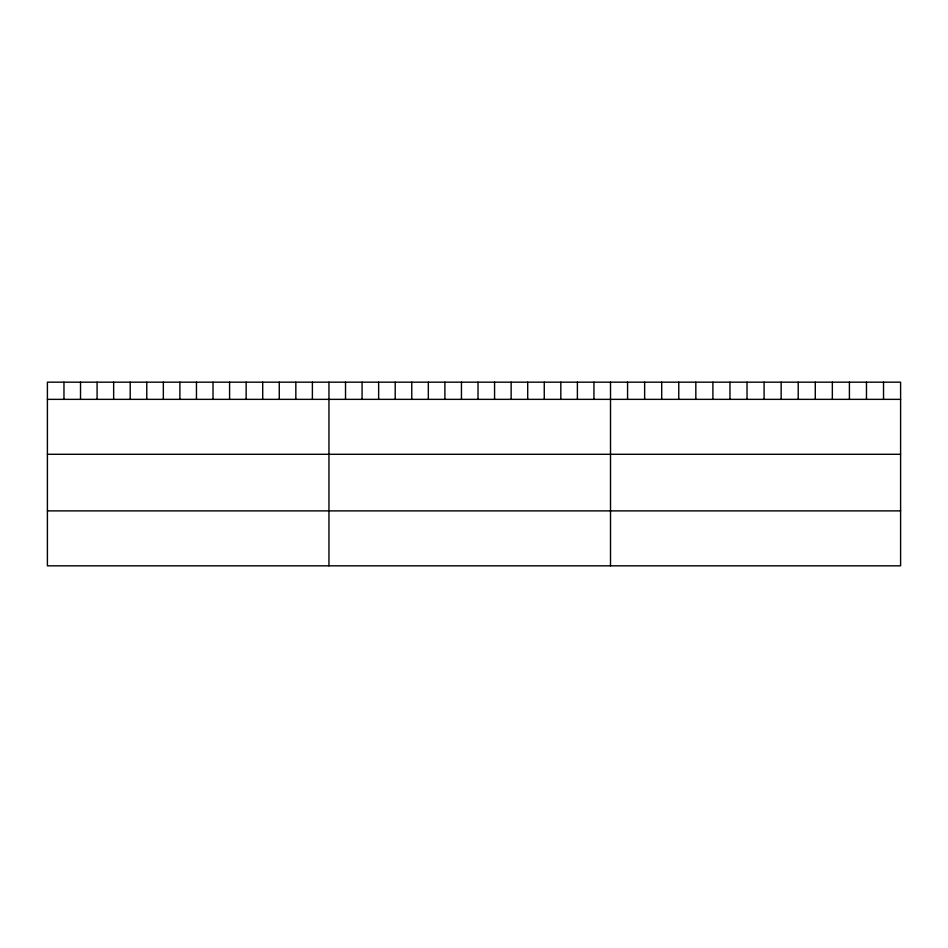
<?xml version="1.0" encoding="UTF-8"?>
<svg xmlns="http://www.w3.org/2000/svg" width="948" height="948" viewBox="0 0 948 948"><rect width="100%" height="100%" fill="white"/><g stroke="black" fill="none" stroke-linecap="round" stroke-linejoin="round"><path stroke-width="1.42" d="M900.6 399.357L900.6 565.826L47.4 565.826L47.4 382.174L900.6 382.174L900.6 399.357L47.4 399.357M47.4 454.293L900.6 454.293M47.4 510.889L900.6 510.889M883.536 382.174L883.536 399.357M866.472 382.174L866.472 399.357M849.408 382.174L849.408 399.357M832.344 382.174L832.344 399.357M815.28 382.174L815.28 399.357M798.216 382.174L798.216 399.357M781.152 382.174L781.152 399.357M764.088 382.174L764.088 399.357M747.024 382.174L747.024 399.357M729.96 382.174L729.96 399.357M712.896 382.174L712.896 399.357M695.832 382.174L695.832 399.357M678.768 382.174L678.768 399.357M661.704 382.174L661.704 399.357M644.64 382.174L644.64 399.357M627.576 382.174L627.576 399.357M610.512 382.174L610.512 565.826M593.946 382.174L593.946 399.357M577.391 382.174L577.391 399.357M560.825 382.174L560.825 399.357M544.259 382.174L544.259 399.357M527.704 382.174L527.704 399.357M511.138 382.174L511.138 399.357M494.572 382.174L494.572 399.357M478.017 382.174L478.017 399.357M461.451 382.174L461.451 399.357M444.896 382.174L444.896 399.357M428.33 382.174L428.33 399.357M411.764 382.174L411.764 399.357M395.209 382.174L395.209 399.357M378.643 382.174L378.643 399.357M362.077 382.174L362.077 399.357M345.522 382.174L345.522 399.357M328.956 382.174L328.956 565.826M312.39 382.174L312.39 399.357M295.835 382.174L295.835 399.357M279.269 382.174L279.269 399.357M262.703 382.174L262.703 399.357M246.148 382.174L246.148 399.357M229.582 382.174L229.582 399.357M213.016 382.174L213.016 399.357M196.461 382.174L196.461 399.357M179.895 382.174L179.895 399.357M163.34 382.174L163.34 399.357M146.774 382.174L146.774 399.357M130.208 382.174L130.208 399.357M113.653 382.174L113.653 399.357M97.087 382.174L97.087 399.357M80.521 382.174L80.521 399.357M63.966 382.174L63.966 399.357"/></g></svg>
